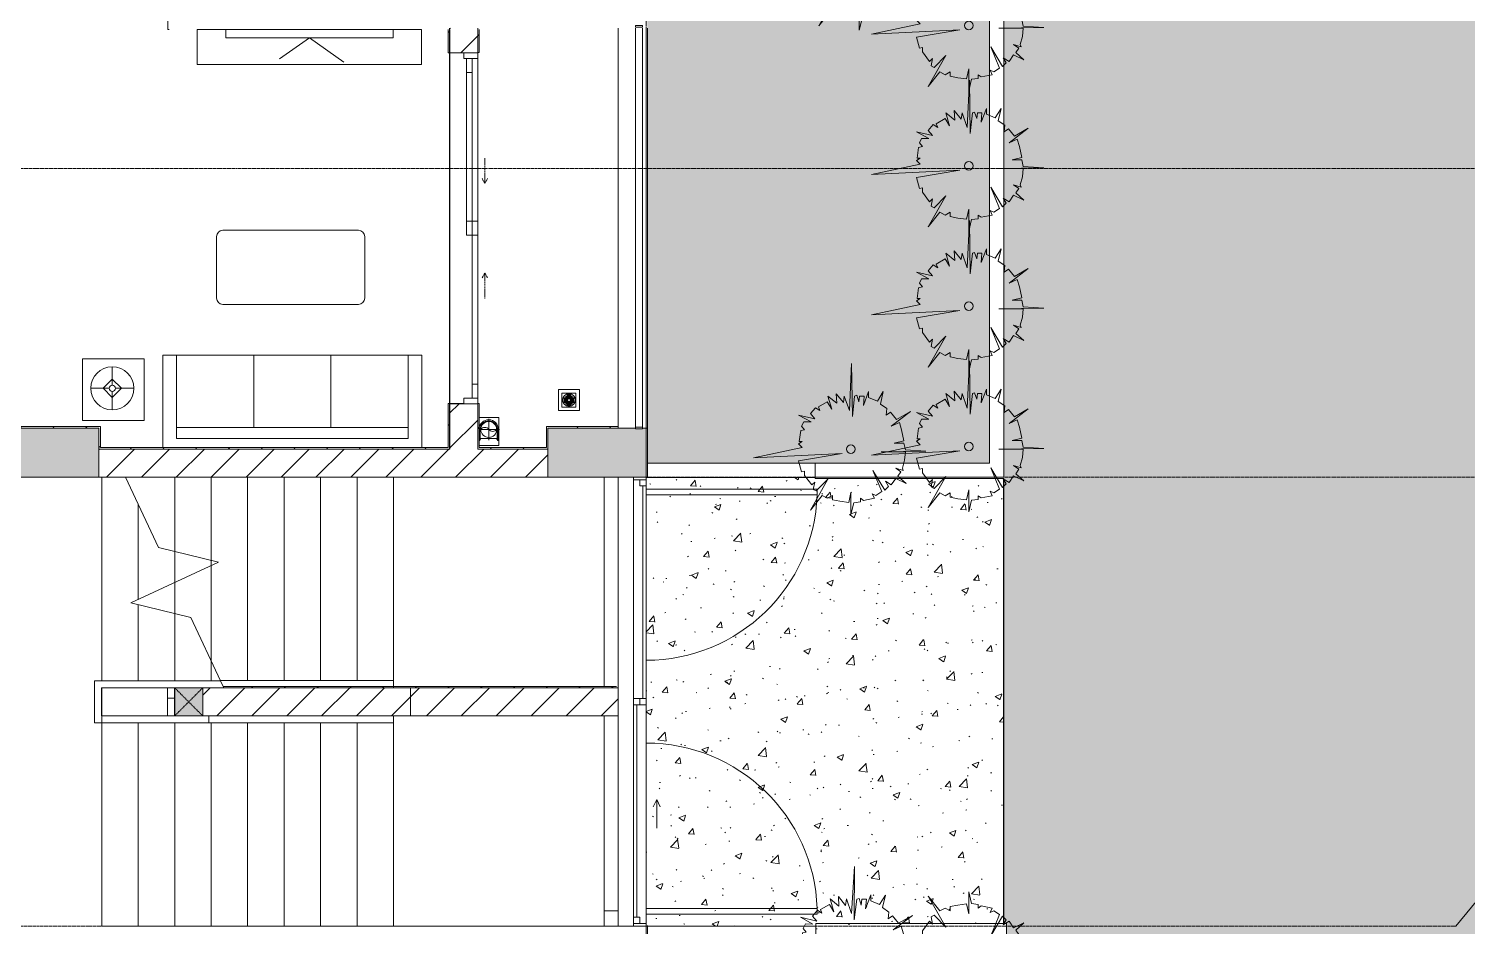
# Model space of a CAD drawing. Header units: millimetres. Extents: x 5357 to 259384, y -16348 to 109893.
# Drawn here: x 122853 to 133106, y 33837 to 40232 of the extents above; entities that cross this region are included whole.
import ezdxf

# ---------------------------------------------------------------- set-up
doc = ezdxf.new("R2010")
doc.units = ezdxf.units.MM
for name, pattern in [('Dash', [6, 3, -3]), ('Grid Line', [22.225, 12.7, -3.175, 3.175, -3.175]), ('IMPORT-CENTER _3_', [10.16, 6.35, -1.27, 1.27, -1.27]), ('Overhead', [3.96875, 2.38125, -1.5875])]:
    doc.linetypes.add(name, pattern=pattern)
for name, color, linetype, lineweight in [('0-1', 7, 'Continuous', 5), ('A-DETL-GENF', 92, 'Continuous', 9), ('A-DOOR', 31, 'Continuous', 9), ('A-DOOR-FRAM', 31, 'Continuous', 9), ('A-DOOR-HDLN', 31, 'Dash', 9), ('A-FLOR', 192, 'Continuous', 9), ('A-FLOR-1', 53, 'Continuous', 9), ('A-FLOR-HRAL', 11, 'Continuous', 9), ('A-FLOR-PATT', 8, 'Continuous', 9), ('A-GLAZ', 151, 'Continuous', 9), ('A-WALL', 113, 'Continuous', 9), ('A-WALL-3', 113, 'Continuous', 18), ('A-WALL-PATT', 111, 'Continuous', 9), ('A-WALL-PATT-2', 53, 'Continuous', 9), ('G-IMPT', 8, 'Continuous', 9), ('G-IMPT-2', 8, 'IMPORT-CENTER _3_', 9), ('I-FURN', 30, 'Continuous', 9), ('I-FURN-1', 254, 'Continuous', 9), ('I-WALL-1', 9, 'Continuous', 18), ('I-WALL-3', 2, 'Continuous', 18), ('L-PLNT-1', 7, 'Continuous', 9), ('M-EQPM', 50, 'Continuous', 9), ('S-BEAM-1', 53, 'Continuous', 9), ('S-COLS', 52, 'Continuous', 9), ('S-COLS-1', 253, 'Continuous', 5), ('S-COLS-2', 9, 'Continuous', 18), ('S-COLS-5', 52, 'Continuous', 18), ('S-COLS-6', 52, 'Dash', 9), ('S-COLS-HDLN', 52, 'Dash', 9), ('S-GRID', 1, 'Continuous', 9), ('S-GRID-1', 1, 'Grid Line', 9), ('S-STRS', 31, 'Continuous', 9), ('S-STRS-MBND', 31, 'Overhead', 9), ('S-STRS-MBND-1', 31, 'Continuous', 9)]:
    doc.layers.add(name, color=color, linetype=linetype, lineweight=lineweight)
pattern_1 = [(45, (0, 0), (-116.67262, 116.67262), [])]
pattern_2 = [(45, (0, 0), (-124.4508, 124.4508), [])]

# ---------------------------------------------------------------- blocks, each defined once
blk = doc.blocks.new('NCV_TKTC_KET CAU_rvt-1-TKCS_MB CẢNH QUAN CÂY XANH')
at = {"layer": 'S-COLS-1'}
for points in [[(122053, 37037), (123353, 37037), (123353, 37387), (122053, 37387)], [(127053, 37037), (127053, 37037), (127253, 37037), (127253, 37387), (127228, 37387), (127228, 37382), (127178, 37382), (127178, 37387), (126553, 37387), (126553, 37037)]]:
    blk.add_hatch(color=256, dxfattribs=at).paths.add_polyline_path(points)
at = {"layer": 'A-FLOR-1'}
for p, q in [((123353, 37037), (126553, 37037)), ((125453, 37037), (125453, 35587))]:
    blk.add_line(p, q, dxfattribs=at)
at = {"layer": 'S-BEAM-1'}
for p, q in [((126953, 37037), (126953, 35545)), ((127253, 33842), (127253, 37037)), ((126953, 35336), (126953, 33947)), ((126953, 33947), (127053, 33947)), ((126953, 33947), (126953, 33837))]:
    blk.add_line(p, q, dxfattribs=at)
at = {"layer": 'S-COLS-2'}
for p, q in [((123353, 37387), (122053, 37387)), ((123353, 37037), (123353, 37387)), ((127178, 37387), (126553, 37387)), ((126553, 37387), (126553, 37037)), ((127253, 37387), (127228, 37387)), ((127253, 37037), (127253, 37387)), ((122053, 37037), (123353, 37037)), ((126553, 37037), (127053, 37037))]:
    blk.add_line(p, q, dxfattribs=at)
blk = doc.blocks.new('LOBBY_SOFA_1 - LOBBY_SOFA_1-851489-TKCS_MB CẢNH QUAN CÂY XANH')
at = {"layer": 'I-FURN'}
for p, q in [((-2128, 1549), (-1160, 1549)), ((-2172, 1065), (-2172, 1505)), ((-1116, 1505), (-1116, 1065)), ((-1160, 1021), (-2128, 1021)), ((-2688, 634), (-3128, 634)), ((-3128, 634), (-3128, 194)), ((-2688, 194), (-2688, 634)), ((-2556, 660), (-708, 660)), ((-2556, 0), (-2556, 660)), ((-2457, 66), (-2457, 660)), ((-1907, 143), (-1907, 660)), ((-1357, 143), (-1357, 660)), ((-807, 660), (-807, 66)), ((-708, 660), (-708, 0)), ((-2915, 445), (-2915, 577)), ((-2937, 423), (-3069, 423)), ((-2981, 423), (-2915, 489)), ((-2915, 357), (-2981, 423)), ((-2915, 489), (-2849, 423)), ((-2849, 423), (-2915, 357)), ((-2893, 423), (-2761, 423)), ((-2915, 269), (-2915, 401)), ((-3128, 194), (-2688, 194)), ((-807, 143), (-2457, 143)), ((-807, 66), (-2457, 66))]:
    blk.add_line(p, q, dxfattribs=at)
for radius in [154, 22]:
    blk.add_circle((-2915, 423), radius, dxfattribs=at)
for centre, start, end in [((-2128, 1505), 90, 180), ((-1160, 1505), 0, 90), ((-2128, 1065), 180, 270), ((-1160, 1065), 270, 0)]:
    blk.add_arc(centre, 44, start, end, dxfattribs=at)
at = {"layer": 'I-FURN-1'}
for p, q in [((-2128, 1549), (-1160, 1549)), ((-2172, 1065), (-2172, 1505)), ((-1116, 1505), (-1116, 1065)), ((-1160, 1021), (-2128, 1021)), ((-3128, 634), (-2688, 634)), ((-3128, 194), (-3128, 634)), ((-2688, 634), (-2688, 194)), ((-2556, 660), (-708, 660)), ((-2556, 0), (-2556, 660)), ((-708, 660), (-708, 0)), ((-2688, 194), (-3128, 194))]:
    blk.add_line(p, q, dxfattribs=at)
for centre, start, end in [((-2128, 1505), 90, 180), ((-1160, 1505), 0, 90), ((-2128, 1065), 180, 270), ((-1160, 1065), 270, 0)]:
    blk.add_arc(centre, 44, start, end, dxfattribs=at)
blk = doc.blocks.new('RES_BAN AN - RES_BAN AN-V90-TKCS_MB CẢNH QUAN CÂY XANH')
at = {"layer": 'I-FURN-1'}
for p, q in [((0, 250), (1600, 250)), ((0, 0), (0, 250)), ((1600, 250), (1600, 0)), ((1600, 0), (0, 0))]:
    blk.add_line(p, q, dxfattribs=at)
blk = doc.blocks.new('KE TIVI-2 - KE TIVI-2-V91-TKCS_MB CẢNH QUAN CÂY XANH')
at = {"layer": 'I-FURN-1'}
for p, q in [((0, 60), (-246, 232)), ((213, 209), (0, 60)), ((-596, 60), (596, 60)), ((-596, 0), (-596, 60)), ((596, 0), (-596, 0)), ((596, 60), (596, 0))]:
    blk.add_line(p, q, dxfattribs=at)
blk = doc.blocks.new('NCV_TKTC_TANG 1_rvt-1-TKCS_MB CẢNH QUAN CÂY XANH')
at = {"layer": 'A-WALL-PATT-2'}
h = blk.add_hatch(dxfattribs=at)
h.set_pattern_fill('FP_10', color=256, style=0, pattern_type=2)
h.set_pattern_definition(pattern_1)
h.paths.add_polyline_path([(123853, 40227), (123853, 43437), (123843, 43437), (123843, 40227)])
h = blk.add_hatch(dxfattribs=at)
h.set_pattern_fill('FP_10', color=256, style=0, pattern_type=2)
h.set_pattern_definition(pattern_1)
h.paths.add_polyline_path([(125853, 37247), (125853, 37561), (125843, 37561), (125843, 37247)])
h.paths.add_polyline_path([(125853, 40061), (125853, 40227), (125843, 40227), (125843, 40061)])
h = blk.add_hatch(dxfattribs=at)
h.set_pattern_fill('FP_10', color=256, style=0, pattern_type=2)
h.set_pattern_definition(pattern_1)
h.paths.add_polyline_path([(126063, 37237), (126063, 37562), (126053, 37560), (126053, 37237)])
h.paths.add_polyline_path([(126063, 40062), (126063, 40227), (126053, 40227), (126053, 40062)])
h = blk.add_hatch(dxfattribs=at)
h.set_pattern_fill('FP_10', color=256, style=0, pattern_type=2)
h.set_pattern_definition(pattern_1)
h.paths.add_polyline_path([(122043, 37387), (123353, 37387), (123353, 37397), (122043, 37397)])
h = blk.add_hatch(dxfattribs=at)
h.set_pattern_fill('FP_10', color=256, style=0, pattern_type=2)
h.set_pattern_definition(pattern_1)
h.paths.add_polyline_path([(123363, 37247), (123363, 37397), (123353, 37397), (123353, 37247)])
h = blk.add_hatch(dxfattribs=at)
h.set_pattern_fill('FP_10', color=256, style=0, pattern_type=2)
h.set_pattern_definition(pattern_1)
h.paths.add_polyline_path([(126553, 37387), (127053, 37387), (127053, 37397), (126543, 37397), (126543, 37387)])
h = blk.add_hatch(dxfattribs=at)
h.set_pattern_fill('FP_10', color=256, style=0, pattern_type=2)
h.set_pattern_definition(pattern_1)
h.paths.add_polyline_path([(123353, 37237), (125853, 37237), (125853, 37247), (123353, 37247)])
h = blk.add_hatch(dxfattribs=at)
h.set_pattern_fill('FP_10', color=256, style=0, pattern_type=2)
h.set_pattern_definition(pattern_1)
h.paths.add_polyline_path([(126553, 37237), (126553, 37247), (126063, 37247), (126063, 37237), (126400, 37237)])
at = {"layer": 'A-FLOR-1'}
for p, q in [((125853, 37561), (125853, 40060)), ((125853, 40060), (125853, 37561)), ((126053, 38860), (126053, 40020)), ((125853, 37561), (125953, 37561))]:
    blk.add_line(p, q, dxfattribs=at)
at = {"layer": 'I-WALL-1'}
for p, q in [((123843, 43427), (123843, 40227)), ((123843, 40227), (123853, 40227)), ((125843, 40227), (125843, 40061)), ((125853, 40061), (125853, 40227)), ((126053, 40227), (126053, 40062)), ((126063, 40062), (126063, 40227)), ((125843, 40061), (125853, 40061)), ((126053, 40062), (126063, 40062)), ((125843, 37561), (125843, 37247)), ((125853, 37561), (125843, 37561)), ((125853, 37247), (125853, 37561)), ((126063, 37562), (126053, 37562)), ((126053, 37560), (126053, 37237)), ((126063, 37247), (126063, 37562)), ((123353, 37397), (122043, 37397)), ((122053, 37387), (123353, 37387)), ((123363, 37397), (123353, 37397)), ((123353, 37387), (123353, 37247)), ((123363, 37247), (123363, 37397)), ((127053, 37397), (126543, 37397)), ((126543, 37397), (126543, 37387)), ((126543, 37387), (126543, 37247)), ((126553, 37387), (127053, 37387)), ((126553, 37247), (126553, 37387)), ((127053, 37387), (127053, 37397)), ((123353, 37247), (123353, 37237)), ((123353, 37237), (125853, 37237)), ((125843, 37247), (123363, 37247)), ((125853, 37237), (125853, 37247)), ((126053, 37237), (126063, 37237)), ((126543, 37247), (126063, 37247)), ((126063, 37237), (126553, 37237)), ((126553, 37237), (126553, 37247))]:
    blk.add_line(p, q, dxfattribs=at)
at = {"layer": 'I-FURN-1', "rotation": 180}
for name, p in [('RES_BAN AN - RES_BAN AN-V90-TKCS_MB CẢNH QUAN CÂY XANH', (125653, 40227)), ('KE TIVI-2 - KE TIVI-2-V91-TKCS_MB CẢNH QUAN CÂY XANH', (124853, 40227))]:
    blk.add_blockref(name, p, dxfattribs=at)
at = {"layer": 'I-FURN-1'}
blk.add_blockref('LOBBY_SOFA_1 - LOBBY_SOFA_1-851489-TKCS_MB CẢNH QUAN CÂY XANH', (126363, 37247), dxfattribs=at)
blk = doc.blocks.new('FD_01 - FD_01-1200x2200mm-1787918-TKCS_MB CẢNH QUAN CÂY XANH')
at = {"layer": 'A-DETL-GENF'}
for p, q in [((570, -100), (570, -1320)), ((610, -1320), (610, -100)), ((570, -1320), (610, -1320))]:
    blk.add_line(p, q, dxfattribs=at)
blk.add_arc((610, -100), 1220, 180, 268.1211, dxfattribs=at)
blk = doc.blocks.new('FD_01 - FD_01-1200x2200mm-1787917-TKCS_MB CẢNH QUAN CÂY XANH')
at = {"layer": 'A-DETL-GENF'}
for p, q in [((570, 100), (570, 1320)), ((570, 1320), (610, 1320)), ((610, 1320), (610, 100))]:
    blk.add_line(p, q, dxfattribs=at)
blk.add_arc((610, 100), 1220, 91.8789, 180, dxfattribs=at)
blk = doc.blocks.new('Top Rail Type - Top Rail_Internal_-1529146-TKCS_MB CẢNH QUAN CÂY XANH')
at = {"layer": 'A-FLOR-HRAL'}
for p, q in [((124218, 35587), (125453, 35587)), ((125453, 35587), (125453, 35546)), ((123842, 35462), (123842, 35536)), ((123892, 35536), (123892, 35462)), ((123842, 35412), (123842, 35462)), ((123892, 35462), (123842, 35462)), ((123842, 35337), (123842, 35412)), ((123892, 35462), (123892, 35412)), ((123892, 35412), (123892, 35337))]:
    blk.add_line(p, q, dxfattribs=at)
blk = doc.blocks.new('Top Rail Type - Top Rail_Internal_-V188-TKCS_MB CẢNH QUAN CÂY XANH')
at = {"layer": 'A-FLOR-HRAL'}
for p, q in [((124218, 35587), (125453, 35587)), ((125453, 35587), (125453, 35546)), ((123842, 35462), (123842, 35536)), ((123892, 35462), (123892, 35536)), ((123842, 35337), (123842, 35462)), ((123892, 35337), (123892, 35462))]:
    blk.add_line(p, q, dxfattribs=at)
blk = doc.blocks.new('Top Rail Type - Top Rail_Internal_-1529174-TKCS_MB CẢNH QUAN CÂY XANH')
at = {"layer": 'A-FLOR-HRAL'}
for p, q in [((124137, 35287), (124137, 35337)), ((125453, 35287), (124137, 35287)), ((125453, 35336), (125453, 35287))]:
    blk.add_line(p, q, dxfattribs=at)
blk = doc.blocks.new('Top Rail Type - Top Rail_Internal_-V189-TKCS_MB CẢNH QUAN CÂY XANH')
at = {"layer": 'A-FLOR-HRAL'}
for p, q in [((123322, 35586), (123447, 35586)), ((123322, 35461), (123322, 35586)), ((123447, 35586), (124219, 35586)), ((124242, 35536), (124219, 35586)), ((123372, 35536), (123447, 35536)), ((123372, 35461), (123372, 35536)), ((123447, 35536), (124242, 35536)), ((123322, 35287), (123322, 35461)), ((123372, 35337), (123372, 35461)), ((123447, 35287), (123322, 35287)), ((123447, 35337), (123372, 35337)), ((124137, 35337), (123447, 35337)), ((125453, 35287), (123447, 35287)), ((125453, 35287), (125453, 35336))]:
    blk.add_line(p, q, dxfattribs=at)
blk = doc.blocks.new('TKTC_XREF_251221_MB TANG 1 - TKTC_XREF_260130_MB TANG 1_dwg_THU NUOC - THU NUOC-444531-TKCS_MB TẦNG 1-4202124-TKCS_MB CẢNH QUAN CÂY XANH')
at = {"layer": 'M-EQPM'}
for p, q in [((-23, 11), (41, 11)), ((41, 5), (-23, 5)), ((-11, 23), (28, 23)), ((28, 17), (-11, 17)), ((-1, 36), (19, 36)), ((19, 30), (-1, 30)), ((-23, -14), (41, -14)), ((41, -20), (-23, -20)), ((-11, -26), (28, -26)), ((28, -32), (-11, -32)), ((-1, -38), (19, -38)), ((19, -44), (-1, -44))]:
    blk.add_line(p, q, dxfattribs=at)
at = {"layer": 'M-EQPM', "flags": 128}
for points in [[(84, -79), (84, 71), (-66, 71), (-66, -79)], [(59, -54), (59, 46), (-41, 46), (-41, -54)]]:
    blk.add_lwpolyline(points, close=True, dxfattribs=at)
for points in [[(-23, -1), (1, -1), (1, -7), (-23, -7)], [(41, -7), (17, -7), (17, -1), (41, -1)]]:
    blk.add_lwpolyline(points, dxfattribs=at)
at = {"layer": 'M-EQPM'}
for centre, radius, start, end in [((9, -4), 45, 360, 180), ((9, -4), 45, 360, 180), ((-23, 8), 3, 90, 270), ((-11, 20), 3, 90, 270), ((-1, 33), 3, 90, 270), ((19, 33), 3, 270, 90), ((28, 20), 3, 270, 90), ((41, 8), 3, 270, 90), ((9, -4), 45, 180, 360), ((9, -4), 45, 180, 360), ((-23, -4), 3, 90, 270), ((-23, -17), 3, 90, 270), ((-11, -29), 3, 90, 270), ((-1, -41), 3, 90, 270), ((19, -41), 3, 270, 90), ((28, -29), 3, 270, 90), ((41, -4), 3, 270, 90), ((41, -17), 3, 270, 90)]:
    blk.add_arc(centre, radius, start, end, dxfattribs=at)
blk = doc.blocks.new('TKTC_XREF_251221_MB TANG 1 - TKTC_XREF_260130_MB TANG 1_dwg_CUM U_DN100-V235-TKCS_MB CẢNH QUAN CÂY XANH')
at = {"layer": 'G-IMPT'}
blk.add_hatch(color=256, dxfattribs=at).paths.add_polyline_path([(0, 61), (16, 59), (31, 53), (43, 43), (53, 31), (59, 16), (61, 0), (59, -16), (53, -30), (43, -43), (27, -54), (16, -59), (0, -61), (0, -57), (15, -55), (29, -49), (40, -40), (49, -28), (55, -15), (57, 0), (55, 15), (49, 29), (40, 40), (27, 50), (15, 55), (0, 57)])
for p, q in [((-79, 67), (-79, 63)), ((-77, 67), (-77, 63)), ((-75, 67), (-75, 63)), ((-73, 69), (-73, 61)), ((-67, 68), (-72, 68)), ((-67, 62), (-72, 62)), ((-65, 69), (0, 69)), ((-79, -63), (-79, -67)), ((-77, -63), (-77, -67)), ((-75, -63), (-75, -67)), ((-73, -61), (-73, -68)), ((-67, -62), (-72, -62)), ((-67, -68), (-72, -68))]:
    blk.add_line(p, q, dxfattribs=at)
at = {"layer": 'G-IMPT', "flags": 128}
for points in [[(-73, 68), (-78, 68), (-78, 62), (-73, 62)], [(-72, 59), (-67, 59), (-67, 71), (-72, 71)], [(-67, 71), (-67, 73), (-65, 73), (-65, 57), (-67, 57), (-67, 59)], [(-65, 61), (0, 61), (0, 57)], [(-73, -62), (-78, -62), (-78, -68), (-73, -68)], [(-67, -68), (-67, -59), (-72, -59)], [(-67, -59), (-67, -57), (-65, -57), (-65, -68)], [(-65, -61), (0, -61), (0, -57)]]:
    blk.add_lwpolyline(points, dxfattribs=at)
at = {"layer": 'G-IMPT'}
for centre, radius, start, end in [((-78, 67), 0.96, 90, 180), ((-78, 63), 0.96, 180, 270), ((-71, 69), 1.56, 112.6199, 247.3801), ((-68, 65), 4.8, 143.1301, 216.8699), ((-71, 61), 1.56, 112.6199, 247.3801), ((0, 0), 69, 272.3881, 90), ((0, 0), 61, 270, 90), ((0, 0), 57, 270, 90), ((-78, -63), 0.96, 90, 180), ((-78, -67), 0.96, 180, 270), ((-71, -61), 1.56, 112.6199, 247.3801), ((-68, -65), 4.8, 143.1301, 216.8699)]:
    blk.add_arc(centre, radius, start, end, dxfattribs=at)
blk = doc.blocks.new('TKTC_XREF_251221_MB TANG 1 - TKTC_XREF_260130_MB TANG 1_dwg_$cc-V236-TKCS_MB CẢNH QUAN CÂY XANH')
at = {"layer": 'G-IMPT'}
blk.add_circle((0, 0), 0.5, dxfattribs=at)
for centre, radius, start, end in [((0, 0), 0.5, 90, 270), ((0.188, 0.25), 0.313, 126.8699, 233.1301), ((-0.188, -0.25), 0.313, 306.8699, 53.1301)]:
    blk.add_arc(centre, radius, start, end, dxfattribs=at)
at = {"layer": 'G-IMPT-2'}
for p, q in [((-0.673, 0), (0.673, 0)), ((0, -0.673), (0, 0.605))]:
    blk.add_line(p, q, dxfattribs=at)
blk = doc.blocks.new('TKTC_XREF_251221_MB TANG 1 - TKTC_XREF_260130_MB TANG 1_dwg-4202109-TKCS_MB CẢNH QUAN CÂY XANH')
at = {"layer": 'G-IMPT'}
blk.add_line((-77089, -364035), (-76949, -364035), dxfattribs=at)
at = {"layer": 'G-IMPT', "flags": 128}
for points in [[(-76949, -364035), (-76949, -363885), (-77089, -363885)], [(-77089, -364035), (-76948, -364035), (-76949, -364085), (-77090, -364085)]]:
    blk.add_lwpolyline(points, dxfattribs=at)
at = {"extrusion": (0, 0, -1), "zscale": -1}
blk.add_blockref('TKTC_XREF_251221_MB TANG 1 - TKTC_XREF_260130_MB TANG 1_dwg_THU NUOC - THU NUOC-444531-TKCS_MB TẦNG 1-4202124-TKCS_MB CẢNH QUAN CÂY XANH', (76440, -363757), dxfattribs=at)
at = {"extrusion": (0, 0, -1)}
for name, p, xscale, yscale, zscale, rotation in [('TKTC_XREF_251221_MB TANG 1 - TKTC_XREF_260130_MB TANG 1_dwg_CUM U_DN100-V235-TKCS_MB CẢNH QUAN CÂY XANH', (77021, -363970), 0.9975000000000006, 0.9975000000000006, -0.9975000000000006, 90.00099133829468), ('TKTC_XREF_251221_MB TANG 1 - TKTC_XREF_260130_MB TANG 1_dwg_$cc-V236-TKCS_MB CẢNH QUAN CÂY XANH', (77020, -363970), 113.7150000000073, 113.7150000000073, -113.7150000000073, 269.9990086637467)]:
    blk.add_blockref(name, p, dxfattribs=dict(at, xscale=xscale, yscale=yscale, zscale=zscale, rotation=rotation))
blk = doc.blocks.new('TKTC_XREF_251221_MB TANG 1 - TKTC_XREF_251221_MB TANG 1-2038492-TKCS_MB CẢNH QUAN CÂY XANH')
blk.add_blockref('TKTC_XREF_251221_MB TANG 1 - TKTC_XREF_260130_MB TANG 1_dwg-4202109-TKCS_MB CẢNH QUAN CÂY XANH', (169499, 384110))
blk = doc.blocks.new('CAY MAI VAN PHUC - CAY DUC SOC_dwg-2256080-TKCS_MB CẢNH QUAN CÂY XANH')
at = {"layer": 'G-IMPT', "flags": 128}
blk.add_lwpolyline([(33, 479), (13, 293), (6, 772), (-14, 347), (-60, 479), (-67, 420), (-133, 499), (-127, 413), (-207, 479), (-173, 360), (-213, 426), (-293, 380), (-280, 347), (-320, 373), (-366, 320), (-326, 274), (-473, 307), (-360, 247), (-426, 247), (-446, 207), (-419, 174), (-453, 167), (-466, 68), (-439, 68), (-473, 48), (-439, 14), (-878, -79), (-80, -39), (-473, -105), (-446, -205), (-419, -198), (-419, -238), (-353, -324), (-326, -298), (-340, -364), (-313, -378), (-207, -271), (-366, -550), (-260, -418), (-213, -444), (-167, -418), (-167, -457), (-100, -471), (-20, -481), (0, -391), (0, -590), (26, -484), (86, -477), (86, -444), (113, -464), (212, -444), (192, -404), (226, -418), (279, -384), (199, -192), (305, -371), (339, -338), (312, -291), (365, -324), (405, -265), (498, -311), (425, -245), (452, -205), (405, -172), (472, -192), (465, -172), (485, -99), (492, -25), (272, -25), (678, -19), (492, -6), (478, 54), (392, 54), (478, 74), (458, 174), (438, 240), (365, 207), (538, 340), (412, 267), (359, 333), (319, 307), (325, 367), (266, 406), (292, 519), (239, 433), (159, 466), (159, 519), (113, 393), (119, 479), (79, 479), (73, 426), (53, 486)], close=True, dxfattribs=at)
at = {"layer": 'G-IMPT'}
blk.add_circle((0, 0), 38.6, dxfattribs=at)
blk = doc.blocks.new('CAY MAI VAN PHUC - CAY BONG TRANG-2256081-TKCS_MB CẢNH QUAN CÂY XANH')
at = {"xscale": 0.7894736842105263, "yscale": 0.7894736842105263, "zscale": 0.7894736842105263}
blk.add_blockref('CAY MAI VAN PHUC - CAY DUC SOC_dwg-2256080-TKCS_MB CẢNH QUAN CÂY XANH', (0, 0), dxfattribs=at)
blk = doc.blocks.new('CAY MAI VAN PHUC - CAY BONG TRANG-2256527-TKCS_MB CẢNH QUAN CÂY XANH')
at = {"extrusion": (0, 0, -1), "xscale": 0.7894736842105263, "yscale": 0.7894736842105263, "zscale": -0.7894736842105263, "rotation": 180}
blk.add_blockref('CAY MAI VAN PHUC - CAY DUC SOC_dwg-2256080-TKCS_MB CẢNH QUAN CÂY XANH', (0, 0), dxfattribs=at)
blk = doc.blocks.new('G1_SOF - BO TRU - 200x200-3051103-TKCS_MB CẢNH QUAN CÂY XANH')
at = {"layer": 'S-COLS-HDLN'}
for p, q in [((-100, -100), (100, 100)), ((100, -100), (-100, 100))]:
    blk.add_line(p, q, dxfattribs=at)
blk = doc.blocks.new('Railing - 50 x 10mm-1251311-TKCS_MB CẢNH QUAN CÂY XANH')
at = {"layer": 'A-FLOR-HRAL'}
for p, q in [((25, 5), (-25, 5)), ((-25, 5), (-25, -5)), ((25, -5), (25, 5)), ((-25, -5), (25, -5))]:
    blk.add_line(p, q, dxfattribs=at)
blk = doc.blocks.new('Railing - Railing-3224971-TKCS_MB CẢNH QUAN CÂY XANH')
at = {"layer": 'A-FLOR-HRAL'}
for p, q in [((127178, 40237), (127178, 37392)), ((127228, 37392), (127228, 40237))]:
    blk.add_line(p, q, dxfattribs=at)
at = {"extrusion": (0, 0, -1), "zscale": -1}
for p in [(-127203, 40249), (-127203, 37387)]:
    blk.add_blockref('Railing - 50 x 10mm-1251311-TKCS_MB CẢNH QUAN CÂY XANH', p, dxfattribs=at)
blk = doc.blocks.new('DEG_02-DEG_03 - DEG_02-2500x2400mm-CỬA ĐI 02 CÁNH TRƯỢT-841416-TKCS_MB CẢNH QUAN CÂY XANH')
at = {"layer": 'A-DOOR'}
for p, q in [((-1210, -100), (-1210, -60)), ((-1210, -60), (-1110, -60)), ((-1110, -100), (-1210, -100)), ((-1110, -60), (-1110, -100)), ((-50, -60), (-1110, -60)), ((-1110, -100), (-50, -100)), ((-50, -60), (-50, -20)), ((-50, -20), (50, -20)), ((50, -60), (-50, -60)), ((-50, -100), (-50, -60)), ((-50, -60), (50, -60)), ((50, -100), (-50, -100)), ((50, -20), (50, -60)), ((1110, -20), (50, -20)), ((50, -60), (1110, -60)), ((50, -60), (50, -100)), ((1110, -60), (1110, -20)), ((1110, -20), (1210, -20)), ((1210, -60), (1110, -60)), ((1210, -20), (1210, -60))]:
    blk.add_line(p, q, dxfattribs=at)
at = {"layer": 'A-DOOR-FRAM'}
for p, q in [((-1250, 0), (-1210, 0)), ((-1250, -100), (-1250, 0)), ((-1210, -100), (-1250, -100)), ((-1210, 0), (-1210, -100)), ((1210, -100), (1210, 0)), ((1210, 0), (1250, 0)), ((1250, -100), (1210, -100)), ((1250, 0), (1250, -100))]:
    blk.add_line(p, q, dxfattribs=at)
at = {"layer": 'A-DOOR-HDLN'}
for p, q in [((-500, -151), (-320, -151)), ((-320, -151), (-355, -131)), ((-320, -151), (-355, -171)), ((320, -151), (355, -131)), ((320, -151), (355, -171)), ((500, -151), (320, -151))]:
    blk.add_line(p, q, dxfattribs=at)
blk = doc.blocks.new('1_FAMILY RVT - W01-WxH 1000x3200-3536800-TKCS_MB CẢNH QUAN CÂY XANH')
at = {"layer": 'A-GLAZ'}
for p, q in [((698.4, 172.39), (749.2, 197.79)), ((698.4, 172.39), (749.2, 146.99)), ((698.4, 172.39), (901.6, 172.39)), ((-1600, 96.19), (-1600, -103.81)), ((1600, 96.19), (-1600, 96.19)), ((-1600, 96.19), (-1536.5, 96.19)), ((-1600, 7.29), (-1580.95, 7.29)), ((-1580.95, 96.19), (-1580.95, 7.29)), ((-1536.5, 51.74), (-1580.95, 51.74)), ((-1580.95, 7.29), (-22.225, 7.29)), ((-1536.5, 96.19), (-22.225, 96.19)), ((-1536.5, 96.19), (-1536.5, 51.74)), ((-1536.5, 73.965), (-22.225, 73.965)), ((-22.225, 7.29), (-22.225, 96.19)), ((-22.225, 96.19), (22.225, 96.19)), ((22.225, 51.74), (-22.225, 51.74)), ((-22.225, 7.29), (22.225, 7.29)), ((22.225, 96.19), (1580.95, 96.19)), ((22.225, 96.19), (22.225, 7.29)), ((22.225, 29.515), (1536.5, 29.515)), ((22.225, 7.29), (1536.5, 7.29)), ((1536.5, 51.74), (1536.5, 7.29)), ((1580.95, 51.74), (1536.5, 51.74)), ((1536.5, 7.29), (1600, 7.29)), ((1580.95, 96.19), (1600, 96.19)), ((1580.95, 96.19), (1580.95, 7.29)), ((1600, -103.81), (1600, 96.19)), ((-1600, -103.81), (1600, -103.81))]:
    blk.add_line(p, q, dxfattribs=at)

msp = doc.modelspace()

# ---------------------------------------------------------------- hatches: boundary and pattern name
at = {"layer": 'A-FLOR-PATT'}
h = msp.add_hatch(dxfattribs=at)
h.set_pattern_fill('FP_23', color=256, style=0, pattern_type=2)
h.set_pattern_definition([(0, (167.64, 11.2), (558.8, 558.8), [83.82, -16.764, 22.352, -16.764, -419.1]), (0, (167.64, 11.2), (558.8, 558.8), [-139.7, 83.82, -335.28]), (0, (139.7, 27.94), (558.8, 558.8), [55.88, -41.91, 83.82, -41.91, -335.28]), (0, (139.7, 27.94), (558.8, 558.8), [-223.52, 55.88, -279.4]), (0, (335.3, 251.46), (558.8, 558.8), [69.85, -27.94, 69.85, -391.16]), (0, (55.9, 363.2), (558.8, 558.8), [27.94, -55.88, 27.94, -447.04]), (90, (111.76, 363.2), (-558.8, 558.8), [50.292, -508.508]), (90, (279.4, 27.94), (-558.8, 558.8), [55.88, -502.92]), (90, (419.1, 251.46), (-558.8, 558.8), [55.88, -502.92]), (45, (352.04, 22.35), (0, 558.7996), [55.88, -734.383]), (135, (206.76, 22.35), (-558.7996, 0), [55.88, -734.383]), (63.435, (335.28, 25.15), (-0.0005, 558.8001), [55.88, -1193.635]), (75.964, (307.34, 27.94), (-0.00237, 558.80038), [55.88, -2248.111]), (75.964, (447.04, 251.46), (-0.00237, 558.80038), [44.704, -2259.287]), (75.964, (122.94, 363.22), (-0.00237, 558.80038), [39.116, -2264.875]), (104.036, (251.46, 27.94), (0.00237, 558.80038), [55.88, -2248.111]), (104.036, (391.16, 251.46), (0.00237, 558.80038), [44.704, -2259.287]), (104.036, (100.58, 363.22), (0.00237, 558.80038), [39.116, -2264.875]), (116.565, (223.52, 25.15), (0.0005, 558.8001), [55.88, -1193.634])])
h.paths.add_polyline_path([(127279.7, 17346.9), (128821.3, 17348), (128913.1, 17354.5), (129012.7, 17373), (129095.6, 17396.9), (129203.1, 17443.5), (129291.6, 17495), (129356.5, 17541.1), (129431, 17607.6), (129497.5, 17682), (129555.2, 17763.4), (129603.5, 17850.8), (129641.7, 17943), (129669.3, 18038.9), (129686.7, 18149), (129691.6, 18236.9), (129691.6, 33727.4), (128462.6, 33727.4), (128462.6, 33737.4), (127262.6, 33737.4), (127262.6, 27336.9), (127252.6, 27336.9), (127252.6, 25721.9), (127262.6, 25721.9), (127262.6, 19136.9), (127252.6, 19136.9), (127252.6, 17346.9)])
h.paths.add_polyline_path([(127262.6, 37137.4), (129701.6, 37137.4), (129701.6, 40386.3), (129693.8, 40471.7), (129671.1, 40555.4), (129647.1, 40613.3), (129606.1, 40680.2), (129555.2, 40739.9), (129495.5, 40790.8), (129426.5, 40832.7), (129356.1, 40861.9), (129279.8, 40880.2), (129201.6, 40886.3), (128501.6, 40886.3), (128501.6, 61586.3), (129201.6, 61586.3), (129287, 61594.2), (129370.7, 61616.8), (129428.6, 61640.8), (129495.5, 61681.8), (129555.2, 61732.8), (129606.1, 61792.4), (129647.1, 61859.3), (129677.2, 61931.8), (129695.5, 62008.1), (129701.6, 62086.3), (129700.3, 74388.5), (129695.3, 74585.1), (129676.5, 74832.7), (129645.1, 75078.9), (129601.3, 75323.3), (129545.2, 75565.1), (129476.9, 75803.8), (129396.6, 76038.7), (129304.5, 76269.3), (129200.9, 76494.9), (129085.9, 76714.9), (128959, 76930.4), (128817.7, 77143.9), (128666.7, 77348.2), (128506.4, 77543.2), (128337.2, 77728.8), (128159.4, 77904.8), (127973.6, 78071), (127780.1, 78227), (127579.5, 78372.8), (127372.1, 78507.9), (127154.9, 78634.2), (126917.8, 78755.4), (126691.3, 78856.9), (126486.1, 78937.9), (126253.1, 79016.6), (126016.5, 79083.6), (125777.1, 79138.6), (125535.3, 79181.5), (125291.7, 79212.2), (125047, 79230.7), (124801.6, 79236.9), (118352.6, 79236.9), (118352.6, 78636.9), (118652.6, 78636.9), (118652.6, 78246.9), (122742.5, 78246.9), (122742.5, 78236.9), (122752.5, 78236.9), (122752.5, 79046.9), (125162.5, 79046.9), (125162.9, 78246.9), (127252.6, 78246.9), (127252.6, 76536.9), (127262.6, 76536.9), (127262.6, 69762.3), (127252.6, 69761.9), (127252.6, 68136.9), (127262.1, 68136.9), (127262.6, 61561.9), (127252.6, 61561.9), (127252.6, 59946.9), (127262.6, 59946.9), (127262.6, 53361.9), (127252.6, 53361.9), (127252.6, 51736.9), (127262.6, 51736.9), (127262.6, 45161.9), (127252.6, 45161.9), (127252.6, 43536.9), (127262.6, 43536.9), (127262.6, 37150.6)])
h.paths.add_polyline_path([(114552.6, 78246.9), (114552.6, 78636.9), (114552.6, 78639), (114552.6, 78649), (114852.6, 78649), (114852.6, 79318.2), (100352.6, 79318.2), (100172.4, 79311.5), (99993.1, 79291.8), (99836.3, 79264.3), (99668, 79222.6), (99503.1, 79169.4), (99342.2, 79104.8), (99165.7, 79017.6), (99035.8, 78943.1), (98891.7, 78846.8), (98754.7, 78740.6), (98625.3, 78625.3), (98504.2, 78501.2), (98392, 78369), (98301.8, 78246.9), (114542.6, 78246.9)])
h = msp.add_hatch(dxfattribs=at)
h.set_pattern_fill('FP_27', color=256, style=0, pattern_type=2)
h.set_pattern_definition([(50.045, (457.64, 0), (480.2038, -42.077), [50.259, -552.85]), (354.992, (457.64, 0), (-92.893, 504.3906), [40.17, -441.873]), (100.435, (497.66, -3.5), (387.3114, 462.309), [42.739, -470.133]), (46.23, (457.64, 134.1), (714.516, -110.9856), [75.381, -829.188]), (96.625, (517.2, 124.86), (625.756, 653.2026), [64.111, -705.222]), (351.17, (457.64, 134.1), (625.758, 653.2008), [60.257, -662.827]), (21.03, (524.6, 100.6), (399.6254, -269.9836), [50.223, -552.448]), (325.958, (524.6, 100.6), (162.8971, 486.2573), [40.19, -442.087]), (71.479, (557.9, 78.1), (562.526, 216.278), [42.735, -470.082]), (37.544, (457.64, 0), (8.14131, 223.22523), [7.369, -429.4, 7.369, -441.458, -443.803]), (37.544, (457.64, 0), (8.14131, 223.22523), [-885.596, 7.369, -436.434]), (7.512, (457.64, 0), (176.12346, 264.47717), [7.365, -248.39, 7.365, -419.116, -169.053]), (7.512, (457.64, 0), (176.12346, 264.47717), [-682.236, 7.365, -161.688]), (327.459, (308.34, 0), (357.39266, -15.12275), [7.368, -160.083, 7.368, -515.079, -693.247]), (327.459, (308.34, 0), (357.39266, -15.12275), [-689.898, 7.368, -685.879]), (317.455, (241.4, 0), (390.44126, 67.1285), [7.37, -210.374, 7.37, -339.681, -492.437]), (317.455, (241.4, 0), (390.44126, 67.1285), [-564.795, 7.37, -485.067])])
h.paths.add_polyline_path([(133781.5, 14819.6), (133781.5, 40386.3), (133787.8, 40474.6), (133801.5, 40537.5), (133801.5, 61935.2), (133787.8, 61998.1), (133781.5, 62086.3), (133781.5, 77694.8), (129809.2, 74434.5), (129811.6, 74336.9), (129801.6, 74336.9), (129801.6, 62086.3), (129811.6, 62086.3), (129801.6, 61914.5), (129801.6, 40490.6), (129805.5, 40471.7), (129811.6, 40386.3), (129801.6, 40386.3), (129801.6, 33857.4), (129821.6, 33857.4), (129821.6, 18219.8), (133673.4, 14912.4)])
h = msp.add_hatch(dxfattribs=at)
h.set_pattern_fill('FP_15', color=256, style=0, pattern_type=2)
h.set_pattern_definition([(50, (0, 0), (480.9661, -42.0786), [50.292, -553.212]), (355, (0, 0), (-93.0416, 504.3895), [40.234, -442.57]), (100.451, (40.1, -3.5), (387.9285, 462.3076), [42.742, -470.158]), (46.184, (0, 134.1), (715.649, -110.993), [75.438, -829.818]), (96.636, (59.64, 124.86), (626.7424, 653.2084), [64.112, -705.237]), (351.184, (0, 134.1), (626.7496, 653.2024), [60.35, -663.854]), (21, (67.06, 100.6), (400.2623, -269.9797), [50.292, -553.212]), (326, (67.06, 100.6), (163.1568, 486.2564), [40.234, -442.57]), (71.451, (100.4, 78.1), (563.4211, 216.2719), [42.742, -470.158]), (37.5, (0, 0), (8.15385, 223.22557), [7.376, -429.829, 7.376, -441.899, -444.246]), (37.5, (0, 0), (8.15385, 223.22557), [-886.48, 7.376, -436.87]), (7.5, (0, 0), (176.404, 264.47698), [7.376, -248.778, 7.376, -419.771, -169.316]), (7.5, (0, 0), (176.404, 264.47698), [-683.301, 7.376, -161.94]), (327.5, (-149.53, 0), (357.96023, -15.12452), [7.376, -160.264, 7.376, -515.661, -694.03]), (327.5, (-149.53, 0), (357.96023, -15.12452), [-690.677, 7.376, -686.653]), (317.5, (-216.6, 0), (391.06155, 67.1262), [7.376, -210.556, 7.376, -339.974, -492.862]), (317.5, (-216.6, 0), (391.06155, 67.1262), [-565.282, 7.376, -485.485])])
h.paths.add_polyline_path([(127262.6, 33837.4), (128462.6, 33837.4), (128462.6, 33857.4), (129801.5, 33857.4), (129801.5, 37026.9), (128457.6, 37026.9), (128457.6, 37035.3), (127252.6, 37035.3), (127252.6, 33841.9), (127262.6, 33841.9)])
h = msp.add_hatch(dxfattribs=at)
h.set_pattern_fill('FP_16', color=256, style=0, pattern_type=2)
h.set_pattern_definition([(37.5, (0, 0), (-17.8824, 546.968), [7.376, -424.107, 7.376, -475.204, -461.289]), (37.5, (0, 0), (-17.8824, 546.968), [-914.063, 7.376, -453.913]), (7.5, (0, 0), (502.3874, 801.1234), [7.376, -225.398, 7.376, -381.526, -149.032]), (7.5, (0, 0), (502.3874, 801.1234), [-621.676, 7.376, -141.656]), (327.5, (-349.16, 0), (884.0133, 1.6066), [7.376, -134.559, 7.376, -503.591, -667.095]), (327.5, (-349.16, 0), (884.0133, 1.6066), [-652.902, 7.376, -659.719]), (317.5, (-349.16, 0), (853.3503, 249.1463), [7.376, -63.591, 7.376, -327.591, -383.225]), (317.5, (-349.16, 0), (853.3503, 249.1463), [-405.935, 7.376, -375.849])])
h.paths.add_polyline_path([(127262.6, 17216.9), (128821.3, 17218), (128908.2, 17222.5), (129013.7, 17239.2), (129116.8, 17266.9), (129216.5, 17305.1), (129311.6, 17353.6), (129401.2, 17411.7), (129484.1, 17478.9), (129559.6, 17554.4), (129626.8, 17637.4), (129685, 17726.9), (129733.4, 17822.1), (129771.7, 17921.7), (129799.3, 18024.9), (129816, 18130.3), (129821.6, 18236.9), (129821.6, 33857.4), (128462.6, 33857.4), (128462.6, 33727.4), (129691.6, 33727.4), (129691.6, 18236.9), (129686, 18137.3), (129669.3, 18038.9), (129641.7, 17943), (129603.5, 17850.8), (129555.2, 17763.4), (129494.8, 17679.1), (129426.5, 17603.7), (129356.5, 17541.1), (129275.1, 17483.4), (129187.8, 17435.1), (129095.6, 17396.9), (128999.7, 17369.3), (128901.3, 17352.5), (128801.6, 17346.9), (127252.6, 17346.9), (127252.6, 17236.9), (127262.6, 17235.3), (127262.5, 17226.9), (127252.5, 17226.9), (127252.6, 17216.9), (127262.5, 17216.9)])
at = {"layer": 'A-WALL-PATT'}
h = msp.add_hatch(dxfattribs=at)
h.set_pattern_fill('FP_1', color=256, style=0, pattern_type=2)
h.set_pattern_definition(pattern_2)
h.paths.add_polyline_path([(125852.6, 37237.4), (126052.6, 37237.4), (126052.6, 37560.3), (125852.6, 37560.3), (125852.6, 37404.1)])
h.paths.add_polyline_path([(126052.6, 40060.3), (126052.6, 40236.9), (125852.6, 40236.9), (125852.6, 40060.3), (125952.6, 40060.3)])
h = msp.add_hatch(dxfattribs=at)
h.set_pattern_fill('FP_1', color=256, style=0, pattern_type=2)
h.set_pattern_definition(pattern_2)
h.paths.add_polyline_path([(125795.2, 37037.4), (126552.6, 37037.4), (126552.6, 37237.4), (123352.6, 37237.4), (123352.6, 37037.4), (125190, 37037.4)])
h = msp.add_hatch(dxfattribs=at)
h.set_pattern_fill('FP_1', color=256, style=0, pattern_type=2)
h.set_pattern_definition(pattern_2)
h.paths.add_polyline_path([(124152.6, 35335.6), (127052.6, 35335.6), (127052.6, 35535.6), (124092.6, 35535.6), (124092.6, 35336.5), (124136.2, 35335.6)])
h = msp.add_hatch(dxfattribs=at)
h.set_pattern_fill('FP_41', color=256, style=0, pattern_type=2)
h.set_pattern_definition(pattern_1)
h.paths.add_polyline_path([(126400.5, 35535.6), (127042.6, 35535.6), (127042.6, 35545.6), (124237.6, 35545.6), (124242.3, 35535.6)])
at = {"layer": 'S-COLS-1'}
msp.add_hatch(color=256, dxfattribs=at).paths.add_polyline_path([(123892.6, 35336.5), (124092.6, 35336.5), (124092.6, 35535.6), (123892.6, 35535.6)])

# ---------------------------------------------------------------- linework, layer by layer
at = {"layer": 'A-FLOR'}
for p, q in [((127262.6, 37137.4), (129701.6, 37137.4)), ((128457.6, 37035.3), (127252.6, 37035.3)), ((129801.5, 33857.4), (129801.5, 37026.9)), ((129801.6, 33857.4), (129801.6, 37026.9)), ((127262.4, 33837.4), (128462.6, 33837.4)), ((129821.6, 33857.4), (128462.6, 33857.4)), ((128462.6, 33857.4), (128462.6, 33727.4)), ((129821.6, 18236.9), (129821.6, 33857.4))]:
    msp.add_line(p, q, dxfattribs=at)
at = {"layer": 'A-WALL'}
for p, q in [((129701.6, 37136.9), (129701.6, 40386.3)), ((129801.6, 40386.3), (129801.6, 37036.9)), ((127052.6, 37396.9), (127052.6, 40236.9)), ((127252.6, 37386.9), (127252.6, 40236.5)), ((127262.6, 40236.5), (127262.6, 37386.9)), ((125852.6, 37560.7), (125852.6, 40060.3)), ((126052.6, 40020.3), (126052.6, 38860.3)), ((128457.6, 37136.9), (129701.6, 37136.9)), ((128457.6, 37136.9), (128457.6, 37026.9)), ((129801.6, 37036.9), (128457.6, 37036.9)), ((129801.6, 37026.9), (128457.6, 37026.9)), ((124092.6, 35535.6), (124092.6, 35336.5))]:
    msp.add_line(p, q, dxfattribs=at)
at = {"layer": 'A-WALL-3'}
for p, q in [((125852.6, 40236.9), (125852.6, 40060.3)), ((126052.6, 40060.3), (126052.6, 40236.9)), ((125852.6, 40060.3), (125952.6, 40060.3)), ((125952.6, 37560.3), (125852.6, 37560.3)), ((125852.6, 37560.3), (125852.6, 37237.4)), ((126052.6, 37237.4), (126052.6, 37560.3)), ((127262.6, 37386.9), (127252.6, 37386.9)), ((127252.6, 37386.9), (127252.6, 37037.4)), ((127262.6, 37037.4), (127262.6, 37386.9)), ((125852.6, 37237.4), (123352.6, 37237.4)), ((123352.6, 37237.4), (123352.6, 37037.4)), ((126552.6, 37237.4), (126052.6, 37237.4)), ((126552.6, 37037.4), (126552.6, 37237.4)), ((123352.6, 37037.4), (126552.6, 37037.4)), ((127252.6, 37037.4), (127262.6, 37037.4)), ((127052.6, 35535.6), (127042.6, 35535.6)), ((124136.2, 35335.6), (127052.6, 35335.6)), ((127252.6, 33837.4), (127252.6, 33486.9)), ((127262.6, 33486.9), (127262.6, 33841.9))]:
    msp.add_line(p, q, dxfattribs=at)
at = {"layer": 'I-WALL-3'}
for p, q in [((123372.6, 35535.6), (124152.6, 35535.6)), ((127042.6, 35545.6), (124237.6, 35545.6)), ((124242.3, 35535.6), (127042.6, 35535.6))]:
    msp.add_line(p, q, dxfattribs=at)
at = {"layer": 'S-COLS'}
msp.add_line((124092.6, 35336.5), (124092.6, 35535.6), dxfattribs=at)
at = {"layer": 'S-COLS-5'}
for p, q in [((124092.6, 35535.6), (123892.6, 35535.6)), ((123892.6, 35535.6), (123892.6, 35336.5))]:
    msp.add_line(p, q, dxfattribs=at)
at = {"layer": 'S-GRID'}
msp.add_line((133025.3, 33836.9), (134422.3, 35547.3), dxfattribs=at)
at = {"layer": 'S-GRID-1'}
for p, q in [((127252.6, 20960.6), (127252.6, 80482.7)), ((130319.3, 39236.9), (29351.8, 39236.9)), ((135819.3, 39236.9), (130319.3, 39236.9)), ((130319.3, 37036.9), (29351.8, 37036.9)), ((135819.3, 37036.9), (130319.3, 37036.9)), ((127525.3, 33836.9), (32145.8, 33836.9)), ((133025.3, 33836.9), (127525.3, 33836.9))]:
    msp.add_line(p, q, dxfattribs=at)
at = {"layer": 'S-STRS'}
for p, q in [((123372.6, 37035.6), (121902.6, 37035.6)), ((123372.6, 37035.6), (123372.6, 35586)), ((123372.6, 37035.6), (123542.8, 37035.6)), ((123892.6, 37036.9), (123892.6, 36506.6)), ((124152.6, 37036.9), (124152.6, 36443.4)), ((124412.6, 37036.9), (124412.6, 35587.3)), ((124672.6, 37036.9), (124672.6, 35587.3)), ((124932.6, 37036.9), (124932.6, 35587.3)), ((125192.6, 37036.9), (125192.6, 35587.3)), ((125452.6, 37036.9), (125452.6, 35587.3)), ((123632.6, 36843.2), (123632.6, 36164.3)), ((123892.6, 36506.6), (123892.6, 36285.6)), ((124152.6, 36443.4), (124152.6, 36406.8)), ((124152.6, 36406.8), (124152.6, 35728)), ((123892.6, 36285.6), (123892.6, 36064.6)), ((123632.6, 36127.8), (123632.6, 35586)), ((123892.6, 36064.6), (123892.6, 35586)), ((124152.6, 35728), (124152.6, 35586)), ((123372.6, 35336.9), (123372.6, 35535.6)), ((124152.6, 35535.6), (124242.3, 35535.6)), ((123632.6, 35336.9), (123372.6, 35336.9)), ((123372.6, 33836.9), (123372.6, 35286.5)), ((123892.6, 35336.9), (123632.6, 35336.9)), ((123632.6, 33836.9), (123632.6, 35286.5)), ((123892.6, 33836.9), (123892.6, 35286.5)), ((124152.6, 33836.9), (124152.6, 35286.5)), ((124412.6, 33836.9), (124412.6, 35286.5)), ((124672.6, 33836.9), (124672.6, 35286.5)), ((124932.6, 33836.9), (124932.6, 35286.5)), ((125192.6, 33836.9), (125192.6, 35286.5)), ((125452.6, 33836.9), (125452.6, 35286.5))]:
    msp.add_line(p, q, dxfattribs=at)
at = {"layer": 'S-STRS-MBND'}
for p, q in [((123542.8, 37035.6), (125452.6, 37035.6)), ((127052.6, 37035.6), (125452.6, 37035.6)), ((125452.6, 37035.6), (125452.6, 35535.6)), ((124242.3, 35535.6), (125452.6, 35535.6)), ((125452.6, 35535.6), (125572.4, 35535.6)), ((125572.4, 35535.6), (125572.4, 35336.9)), ((123372.6, 33836.9), (123372.6, 35336.9)), ((125452.6, 35336.9), (123372.6, 35336.9)), ((125572.4, 35336.9), (125452.6, 35336.9)), ((125452.6, 33836.9), (125452.6, 35336.9)), ((125452.6, 33836.9), (123372.6, 33836.9)), ((125452.6, 33836.9), (127052.6, 33836.9))]:
    msp.add_line(p, q, dxfattribs=at)
at = {"layer": 'S-STRS-MBND-1'}
for p, q in [((123776.3, 36534.8), (123542.8, 37035.6)), ((124204.1, 36430.9), (123776.3, 36534.8)), ((123581, 36140.3), (124204.1, 36430.9)), ((124008.8, 36036.4), (123581, 36140.3)), ((124218.8, 35586), (124008.8, 36036.4))]:
    msp.add_line(p, q, dxfattribs=at)

# ---------------------------------------------------------------- block references
at = {"layer": '0-1'}
for name in ['NCV_TKTC_KET CAU_rvt-1-TKCS_MB CẢNH QUAN CÂY XANH', 'NCV_TKTC_TANG 1_rvt-1-TKCS_MB CẢNH QUAN CÂY XANH']:
    msp.add_blockref(name, (0, 0), dxfattribs=at)
at = {"layer": 'A-DOOR'}
for name, p, rotation in [('DEG_02-DEG_03 - DEG_02-2500x2400mm-CỬA ĐI 02 CÁNH TRƯỢT-841416-TKCS_MB CẢNH QUAN CÂY XANH', (125952.6, 38810.3), 90.0000000000001), ('FD_01 - FD_01-1200x2200mm-1787918-TKCS_MB CẢNH QUAN CÂY XANH', (127152.6, 36341.9), 90), ('FD_01 - FD_01-1200x2200mm-1787917-TKCS_MB CẢNH QUAN CÂY XANH', (127152.6, 34532.4), 270)]:
    msp.add_blockref(name, p, dxfattribs=dict(at, rotation=rotation))
at = {"layer": 'A-FLOR-HRAL'}
for name in ['Railing - Railing-3224971-TKCS_MB CẢNH QUAN CÂY XANH', 'Top Rail Type - Top Rail_Internal_-V189-TKCS_MB CẢNH QUAN CÂY XANH', 'Top Rail Type - Top Rail_Internal_-1529146-TKCS_MB CẢNH QUAN CÂY XANH', 'Top Rail Type - Top Rail_Internal_-V188-TKCS_MB CẢNH QUAN CÂY XANH', 'Top Rail Type - Top Rail_Internal_-1529174-TKCS_MB CẢNH QUAN CÂY XANH']:
    msp.add_blockref(name, (0, 0), dxfattribs=at)
at = {"layer": 'A-GLAZ', "rotation": 270}
msp.add_blockref('1_FAMILY RVT - W01-WxH 1000x3200-3536800-TKCS_MB CẢNH QUAN CÂY XANH', (127156.4, 35437.4), dxfattribs=at)
at = {"layer": 'L-PLNT-1'}
for name, p in [('CAY MAI VAN PHUC - CAY BONG TRANG-2256081-TKCS_MB CẢNH QUAN CÂY XANH', (128772.6, 40686.9)), ('CAY MAI VAN PHUC - CAY BONG TRANG-2256081-TKCS_MB CẢNH QUAN CÂY XANH', (129552.6, 40255)), ('CAY MAI VAN PHUC - CAY BONG TRANG-2256081-TKCS_MB CẢNH QUAN CÂY XANH', (129552.6, 39255)), ('CAY MAI VAN PHUC - CAY BONG TRANG-2256081-TKCS_MB CẢNH QUAN CÂY XANH', (129552.6, 38255)), ('CAY MAI VAN PHUC - CAY BONG TRANG-2256081-TKCS_MB CẢNH QUAN CÂY XANH', (128712.6, 37236.9)), ('CAY MAI VAN PHUC - CAY BONG TRANG-2256081-TKCS_MB CẢNH QUAN CÂY XANH', (129552.6, 37255)), ('CAY MAI VAN PHUC - CAY BONG TRANG-2256527-TKCS_MB CẢNH QUAN CÂY XANH', (129552.6, 33616.2))]:
    msp.add_blockref(name, p, dxfattribs=at)
at = {"layer": 'L-PLNT-1', "rotation": 359.0616565919601}
msp.add_blockref('CAY MAI VAN PHUC - CAY BONG TRANG-2256081-TKCS_MB CẢNH QUAN CÂY XANH', (128722.6, 33652.4), dxfattribs=at)
at = {"layer": 'M-EQPM'}
msp.add_blockref('TKTC_XREF_251221_MB TANG 1 - TKTC_XREF_251221_MB TANG 1-2038492-TKCS_MB CẢNH QUAN CÂY XANH', (33652.6, 17236.9), dxfattribs=at)
at = {"layer": 'S-COLS-6', "rotation": 180}
msp.add_blockref('G1_SOF - BO TRU - 200x200-3051103-TKCS_MB CẢNH QUAN CÂY XANH', (123992.6, 35435.6), dxfattribs=at)

doc.saveas('drawing.dxf')
